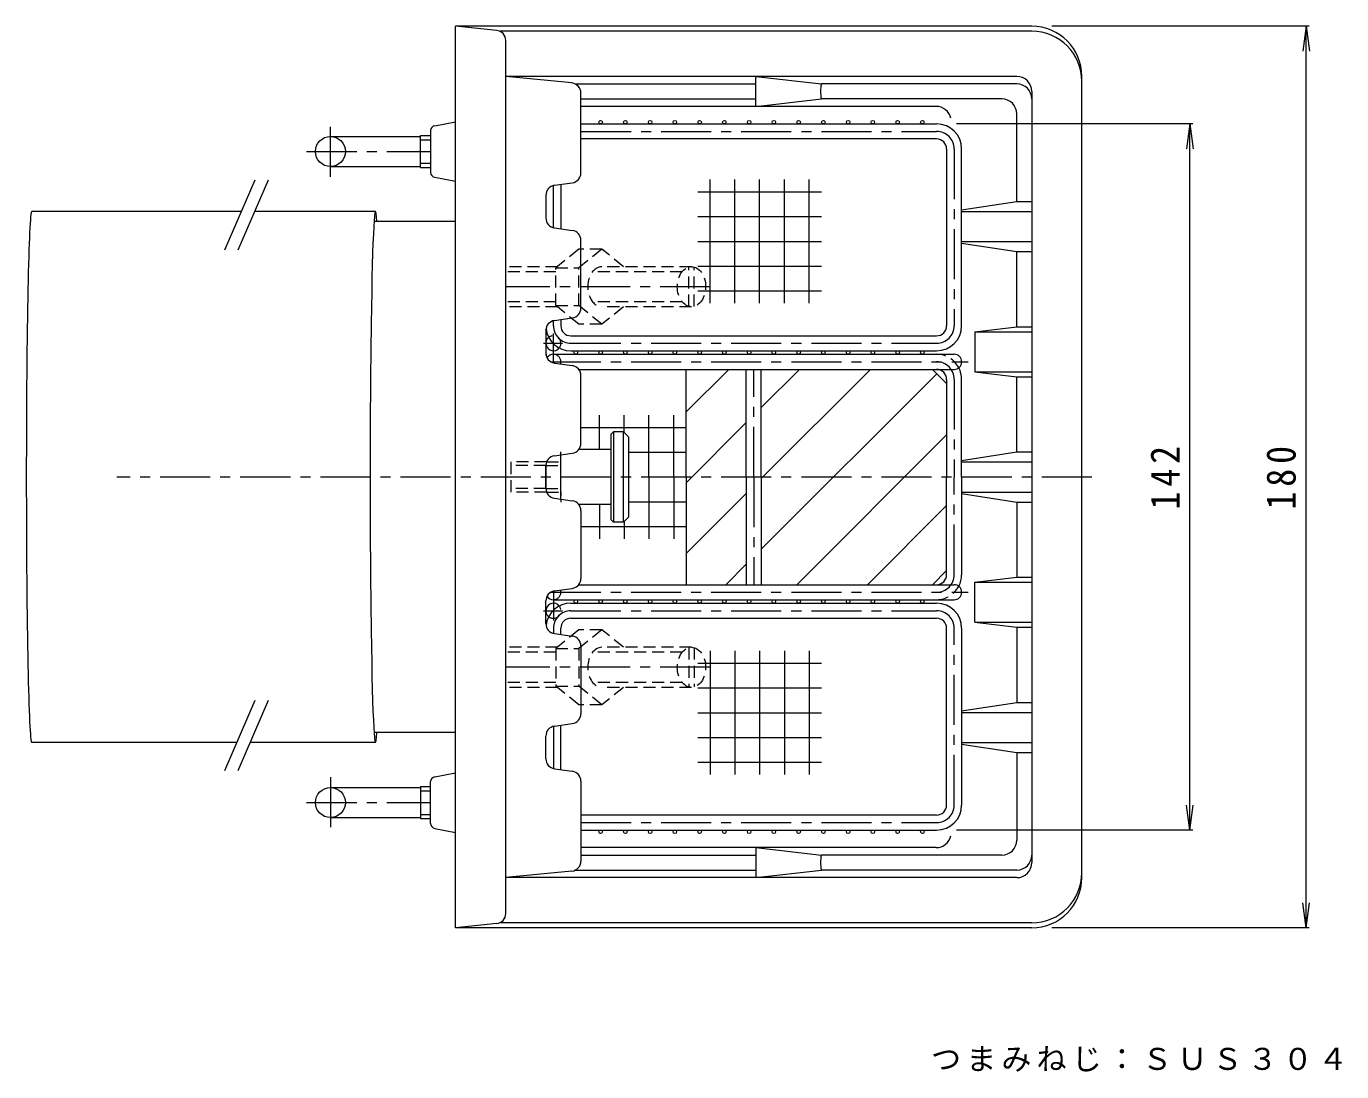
# Model space of a CAD drawing. Units: millimetres, scale not verified. Extents: x -209 to 358, y -275 to 261.
# Drawn here: x -122.8 to 139.8, y 52.3 to 261.1 of the extents above; entities that cross this region are included whole.
import ezdxf

# ---------------------------------------------------------------- set-up
doc = ezdxf.new("R2010")
doc.units = ezdxf.units.MM
doc.header["$LTSCALE"] = 2
doc.linetypes.add('CHAIN1', pattern=[8, 5, -1, 1, -1])
doc.linetypes.add('DASHED1', pattern=[1.8, 1.2, -0.6])
for name, color, linetype, lineweight in [('0-0_通り芯', 4, 'Continuous', 9), ('0-1_躯体', 2, 'Continuous', 9), ('0-2_仕上', 6, 'Continuous', 5), ('0-3_建具', 3, 'Continuous', 9), ('0-4_その他', 7, 'Continuous', 9), ('0-5_寸法', 7, 'Continuous', 9), ('0-6_ハッチ', 3, 'Continuous', 9), ('0-7', 3, 'Continuous', 9), ('0-A', 2, 'Continuous', 9), ('0-B', 4, 'Continuous', 9), ('0-C', 7, 'Continuous', 9)]:
    doc.layers.add(name, color=color, linetype=linetype, lineweight=lineweight)
doc.styles.add('ＭＳ ゴシック', font='')
doc.styles.get('ＭＳ ゴシック').set_extended_font_data('MS Gothic')

msp = doc.modelspace()

# ---------------------------------------------------------------- linework, layer by layer
at = {"layer": '0-0_通り芯'}
for p, q in [((-37.054, 81.097), (-37.054, 261.097)), ((77.946, 261.097), (-37.054, 261.097)), ((-28.855, 260.277), (-37.054, 261.097)), ((77.946, 260.097), (-28.203, 260.097)), ((-27.054, 83.907), (-27.054, 258.287)), ((87.946, 91.097), (87.946, 251.097)), ((-41.241, 241.252), (-37.054, 242.049)), ((-42.054, 240.269), (-42.054, 231.924)), ((-41.241, 230.942), (-37.054, 230.145)), ((-37.054, 222.097), (-53.341, 222.097)), ((-37.054, 120.097), (-53.341, 120.097)), ((-41.241, 111.252), (-37.054, 112.049)), ((-42.054, 101.924), (-42.054, 110.27)), ((-41.241, 100.942), (-37.054, 100.145)), ((-28.855, 81.917), (-37.054, 81.097)), ((77.946, 82.097), (-28.203, 82.097)), ((77.946, 81.097), (-37.054, 81.097))]:
    msp.add_line(p, q, dxfattribs=at)
at = {"layer": '0-0_通り芯', "linetype": 'CHAIN1'}
msp.add_line((89.947, 171.097), (-104.678, 171.097), dxfattribs=at)
at = {"layer": '0-0_通り芯'}
for centre, radius, start, end in [((-29.054, 258.287), 2, 0, 84.28885), ((77.946, 251.097), 10, 0, 90), ((77.946, 250.097), 10, 0, 90), ((-41.054, 240.269), 1, 100.78464, 180), ((-41.054, 231.924), 1, 180, 259.21536), ((-41.054, 110.27), 1, 100.78464, 180), ((-41.054, 101.924), 1, 180, 259.21536), ((77.946, 92.097), 10, 270, 0), ((77.946, 91.097), 10, 270, 0), ((-29.054, 83.907), 2, 275.71123, 0)]:
    msp.add_arc(centre, radius, start, end, dxfattribs=at)
at = {"layer": '0-1_躯体'}
for p, q in [((-13.855, 249.777), (-27.054, 251.097)), ((74.946, 251.097), (-27.054, 251.097)), ((-13.203, 249.597), (22.837, 249.597)), ((74.946, 249.597), (35.946, 249.597)), ((-12.054, 231.832), (-12.054, 247.787)), ((77.946, 248.097), (77.946, 94.097)), ((-12.054, 246.597), (22.837, 246.597)), ((58.837, 245.097), (-12.054, 245.097)), ((22.837, 245.097), (35.946, 246.597)), ((71.946, 246.597), (35.946, 246.597)), ((74.946, 226.097), (74.946, 243.597)), ((-17.337, 229.342), (-13.771, 229.852)), ((-19.054, 227.362), (-19.054, 222.831)), ((63.946, 224.419), (74.946, 226.097)), ((74.946, 226.097), (77.946, 226.097)), ((63.946, 224.097), (77.946, 224.097)), ((-17.337, 220.852), (-13.771, 220.342)), ((-12.054, 204.832), (-12.054, 218.362)), ((63.946, 218.097), (77.946, 218.097)), ((63.946, 217.775), (74.946, 216.097)), ((74.946, 216.097), (77.946, 216.097)), ((74.946, 201.097), (74.946, 216.097)), ((-17.337, 202.343), (-13.771, 202.852)), ((-16.054, 202.526), (-13.771, 202.852)), ((-19.054, 200.362), (-19.054, 195.832)), ((66.605, 200.097), (74.946, 201.097)), ((66.605, 200.097), (77.946, 200.097)), ((66.605, 200.097), (66.605, 192.097)), ((74.946, 201.097), (77.946, 201.097)), ((-17.337, 193.852), (-13.771, 193.342)), ((66.603, 192.097), (77.946, 192.097)), ((66.603, 192.097), (74.946, 191.097)), ((-12.054, 177.832), (-12.054, 191.363)), ((74.946, 191.097), (77.946, 191.097)), ((74.946, 176.097), (74.946, 191.097)), ((63.946, 174.419), (74.946, 176.097)), ((74.946, 176.097), (77.946, 176.097)), ((-19.054, 168.832), (-19.054, 173.363)), ((-19.054, 173.362), (-19.054, 168.832)), ((-17.337, 175.342), (-13.771, 175.852)), ((63.946, 174.097), (77.946, 174.097)), ((63.946, 168.097), (77.946, 168.097)), ((-17.337, 166.852), (-13.771, 166.342)), ((63.946, 167.775), (74.946, 166.097)), ((74.946, 166.097), (77.946, 166.097)), ((74.946, 166.097), (74.946, 151.097)), ((-12.054, 164.362), (-12.054, 150.832)), ((66.603, 150.097), (74.946, 151.097)), ((66.603, 150.097), (77.946, 150.097)), ((66.605, 142.097), (66.605, 150.097)), ((74.946, 151.097), (77.946, 151.097)), ((-17.337, 148.342), (-13.771, 148.852)), ((-19.054, 141.831), (-19.054, 146.362)), ((66.605, 142.097), (77.946, 142.097)), ((66.605, 142.097), (74.946, 141.097)), ((-17.337, 139.852), (-13.771, 139.342)), ((74.946, 141.097), (77.946, 141.097)), ((74.946, 141.097), (74.946, 126.097)), ((-12.054, 137.362), (-12.054, 123.831)), ((63.946, 124.419), (74.946, 126.097)), ((74.946, 126.097), (77.946, 126.097)), ((63.946, 124.097), (77.946, 124.097)), ((-17.337, 121.342), (-13.771, 121.852)), ((-19.054, 114.832), (-19.054, 119.362)), ((63.946, 118.097), (77.946, 118.097)), ((63.946, 117.775), (74.946, 116.097)), ((74.946, 116.097), (77.946, 116.097)), ((74.946, 116.097), (74.946, 98.597)), ((-17.337, 112.852), (-13.771, 112.342)), ((-12.054, 110.362), (-12.054, 94.407)), ((58.837, 97.097), (-12.054, 97.097)), ((-12.054, 95.597), (22.837, 95.597)), ((22.837, 97.097), (35.946, 95.597)), ((71.946, 95.597), (35.946, 95.597)), ((-13.855, 92.417), (-27.054, 91.097)), ((-13.203, 92.597), (22.837, 92.597)), ((74.946, 92.597), (35.946, 92.597)), ((74.946, 91.097), (-27.054, 91.097))]:
    msp.add_line(p, q, dxfattribs=at)
for points in [[(22.837, 245.097), (22.837, 251.097), (35.946, 249.597)], [(22.837, 97.097), (22.837, 91.097), (35.946, 92.597)]]:
    msp.add_lwpolyline(points, dxfattribs=at)
for centre, radius, start, end in [((-14.054, 247.787), 2, 0, 84.28955), ((42.007, 248.097), 6.244, 166.09993, 193.90007), ((74.946, 248.097), 3, 0, 90), ((74.946, 246.597), 3, 0, 90), ((58.837, 242.097), 3, 12.03984, 90), ((71.946, 243.597), 3, 0, 90), ((-14.054, 231.832), 2, 278.13071, 0), ((-17.054, 227.362), 2, 98.13071, 180), ((-17.054, 222.831), 2, 180, 261.86929), ((-14.054, 218.362), 2, 0, 81.86929), ((-14.054, 204.832), 2, 278.13071, 0), ((-17.054, 200.363), 2, 98.13071, 180), ((-17.054, 200.362), 2, 169.58673, 180), ((-17.054, 195.832), 2, 180, 207.84805), ((-17.054, 195.832), 2, 180, 261.86929), ((-14.054, 191.363), 2, 0, 81.86929), ((-14.054, 191.363), 2, 0, 38.11072), ((-14.054, 177.832), 2, 278.13071, 0), ((-17.054, 173.363), 2, 98.13071, 180), ((-17.054, 168.832), 2, 180, 261.86929), ((-14.054, 164.362), 2, 0, 81.86929), ((-14.054, 150.832), 2, 278.13071, 0), ((-17.054, 146.362), 2, 98.13071, 180), ((-17.054, 141.831), 2, 180, 261.86929), ((-14.054, 137.362), 2, 0, 81.86929), ((-14.054, 123.831), 2, 278.13071, 0), ((-17.054, 119.362), 2, 98.13071, 180), ((-17.054, 114.832), 2, 180, 261.86929), ((-14.054, 110.362), 2, 0, 81.86929), ((58.837, 100.097), 3, 270, 347.96396), ((71.946, 98.597), 3, 270, 0), ((42.007, 94.097), 6.244, 166.09993, 193.90007), ((74.946, 95.597), 3, 270, 0), ((-14.054, 94.407), 2, 275.71045, 0), ((74.946, 94.097), 3, 270, 0)]:
    msp.add_arc(centre, radius, start, end, dxfattribs=at)
at = {"layer": '0-2_仕上'}
for p, q in [((-12.054, 241.597), (58.946, 241.597)), ((58.946, 238.597), (-12.054, 238.597)), ((60.946, 236.597), (60.946, 201.297)), ((63.946, 201.297), (63.946, 236.597)), ((-16.054, 229.526), (-16.054, 220.668)), ((-16.054, 202.526), (-16.054, 201.297)), ((-14.054, 199.297), (58.946, 199.297)), ((-17.554, 195.597), (62.446, 195.597)), ((-14.054, 196.297), (58.946, 196.297)), ((-12.48, 192.597), (62.446, 192.597)), ((20.946, 171.097), (20.946, 192.597)), ((23.946, 171.097), (23.946, 192.597)), ((60.946, 190.597), (60.946, 171.097)), ((63.946, 171.097), (63.946, 190.597)), ((20.946, 171.097), (20.946, 149.597)), ((23.946, 171.097), (23.946, 149.597)), ((60.946, 151.597), (60.946, 171.097)), ((63.946, 171.097), (63.946, 151.597)), ((-12.48, 149.597), (62.446, 149.597)), ((-17.554, 146.597), (62.446, 146.597)), ((-14.054, 145.897), (58.946, 145.897)), ((-14.054, 142.897), (58.946, 142.897)), ((-16.054, 139.668), (-16.054, 140.897)), ((60.946, 105.597), (60.946, 140.897)), ((63.946, 140.897), (63.946, 105.597)), ((-16.054, 112.668), (-16.054, 121.526)), ((58.946, 103.597), (-12.054, 103.597)), ((-12.054, 100.597), (58.946, 100.597))]:
    msp.add_line(p, q, dxfattribs=at)
at = {"layer": '0-2_仕上', "linetype": 'CHAIN1'}
for p, q in [((-12.054, 240.097), (58.946, 240.097)), ((62.446, 236.597), (62.446, 201.297)), ((-17.554, 220.895), (-17.554, 229.299)), ((-17.554, 201.297), (-17.554, 202.299)), ((-17.554, 196.108), (-17.554, 199.762)), ((-19.519, 197.797), (-15.713, 197.797)), ((-14.054, 197.797), (58.946, 197.797)), ((-17.554, 193.895), (-17.554, 196.097)), ((-18.049, 194.097), (65.259, 194.097)), ((22.446, 171.097), (22.446, 192.597)), ((62.446, 190.597), (62.446, 171.097)), ((22.446, 171.097), (22.446, 149.597)), ((62.446, 151.597), (62.446, 171.097)), ((-18.049, 148.097), (65.259, 148.097)), ((-17.554, 148.299), (-17.554, 146.097)), ((-17.554, 146.086), (-17.554, 142.432)), ((-19.519, 144.397), (-15.713, 144.397)), ((-14.054, 144.397), (58.946, 144.397)), ((-17.554, 140.897), (-17.554, 139.895)), ((62.446, 105.597), (62.446, 140.897)), ((-17.554, 121.299), (-17.554, 112.895)), ((-12.054, 102.097), (58.946, 102.097))]:
    msp.add_line(p, q, dxfattribs=at)
at = {"layer": '0-2_仕上'}
for centre, radius, start, end in [((58.946, 236.597), 5, 0, 90), ((58.946, 236.597), 2, 0, 90), ((-14.054, 201.297), 5, 186.57838, 270), ((-14.054, 201.297), 2, 180, 270), ((58.946, 201.297), 2, 270, 0), ((58.946, 201.297), 5, 270, 0), ((-17.554, 197.797), 1.5, 128.23721, 321.76375), ((-17.554, 194.097), 1.5, 90, 147.74306), ((62.446, 194.097), 1.5, 270, 90), ((58.946, 190.597), 2, 0, 90), ((58.946, 190.597), 5, 0, 27.66805), ((58.946, 151.597), 2, 270, 0), ((58.946, 151.597), 5, 332.33195, 0), ((-17.554, 148.097), 1.5, 212.25694, 270), ((62.446, 148.097), 1.5, 270, 90), ((-17.554, 144.397), 1.5, 38.23625, 231.76279), ((-14.054, 140.897), 5, 90, 173.42162), ((58.946, 140.897), 5, 0, 90), ((-14.054, 140.897), 2, 90, 180), ((58.946, 140.897), 2, 0, 90), ((58.946, 105.597), 2, 270, 0), ((58.946, 105.597), 5, 270, 0)]:
    msp.add_arc(centre, radius, start, end, dxfattribs=at)
at = {"layer": '0-2_仕上', "linetype": 'CHAIN1'}
for centre, start, end in [((58.946, 236.597), 0, 90), ((-14.054, 201.297), 180, 270), ((58.946, 201.297), 270, 0), ((58.946, 190.597), 0, 90), ((58.946, 151.597), 270, 0), ((-14.054, 140.897), 90, 180), ((58.946, 140.897), 0, 90), ((58.946, 105.597), 270, 0)]:
    msp.add_arc(centre, 3.5, start, end, dxfattribs=at)
at = {"layer": '0-2_仕上', "linetype": 'DASHED1'}
for centre, radius, start, end in [((-17.554, 197.797), 1.5, 321.76375, 128.23721), ((-17.554, 194.097), 1.5, 0, 90), ((58.946, 190.597), 5, 27.66805, 90), ((-17.554, 194.097), 1.5, 343.73926, 0), ((-17.554, 148.097), 1.5, 270, 0), ((-17.554, 148.097), 1.5, 0, 16.26074), ((58.946, 151.597), 5, 270, 332.33195), ((-17.554, 144.397), 1.5, 231.76279, 38.23625)]:
    msp.add_arc(centre, radius, start, end, dxfattribs=at)
at = {"layer": '0-3_建具'}
for p, q in [((13.745, 205.808), (13.745, 230.508)), ((18.686, 205.808), (18.686, 230.508)), ((23.626, 205.808), (23.626, 230.508)), ((28.566, 205.808), (28.566, 230.508)), ((33.506, 205.808), (33.506, 230.508)), ((11.275, 228.038), (35.976, 228.038)), ((11.275, 223.098), (35.976, 223.098)), ((11.275, 218.157), (35.976, 218.157)), ((11.275, 213.218), (35.976, 213.218)), ((11.275, 208.278), (35.976, 208.278)), ((-8.344, 176.597), (-8.344, 183.447)), ((-3.404, 179.947), (-3.404, 183.447)), ((1.536, 171.097), (1.536, 183.447)), ((6.476, 171.097), (6.476, 183.447)), ((-12.054, 180.977), (8.946, 180.977)), ((-2.554, 176.037), (8.946, 176.037)), ((1.536, 171.097), (1.536, 158.747)), ((6.476, 171.097), (6.476, 158.747)), ((-8.344, 165.597), (-8.344, 158.747)), ((-2.554, 166.157), (8.946, 166.157)), ((-12.054, 161.217), (8.946, 161.217)), ((-3.404, 162.247), (-3.404, 158.747)), ((11.275, 133.916), (35.976, 133.916)), ((13.745, 136.386), (13.745, 111.686)), ((18.686, 136.386), (18.686, 111.686)), ((23.626, 136.386), (23.626, 111.686)), ((28.566, 136.386), (28.566, 111.686)), ((33.506, 136.386), (33.506, 111.686)), ((11.275, 128.977), (35.976, 128.977)), ((11.275, 124.037), (35.976, 124.037)), ((11.275, 119.096), (35.976, 119.096)), ((11.275, 114.156), (35.976, 114.156))]:
    msp.add_line(p, q, dxfattribs=at)
for centre in [(-8.114, 241.947), (-3.174, 241.947), (1.766, 241.947), (6.706, 241.947), (11.646, 241.947), (16.586, 241.947), (21.526, 241.947), (26.466, 241.947), (31.406, 241.947), (36.346, 241.947), (41.286, 241.947), (46.226, 241.947), (51.166, 241.947), (56.106, 241.947), (-13.054, 195.947), (-8.114, 195.947), (-3.174, 195.947), (1.766, 195.947), (6.706, 195.947), (11.646, 195.947), (16.586, 195.947), (21.526, 195.947), (26.466, 195.947), (31.406, 195.947), (36.346, 195.947), (41.286, 195.947), (46.226, 195.947), (51.166, 195.947), (56.106, 195.947), (-13.054, 146.247), (-8.114, 146.247), (-3.174, 146.247), (1.766, 146.247), (6.706, 146.247), (11.646, 146.247), (16.586, 146.247), (21.526, 146.247), (26.466, 146.247), (31.406, 146.247), (36.346, 146.247), (41.286, 146.247), (46.226, 146.247), (51.166, 146.247), (56.106, 146.247), (-8.114, 100.247), (-3.174, 100.247), (1.766, 100.247), (6.706, 100.247), (11.646, 100.247), (16.586, 100.247), (21.526, 100.247), (26.466, 100.247), (31.406, 100.247), (36.346, 100.247), (41.286, 100.247), (46.226, 100.247), (51.166, 100.247), (56.106, 100.247)]:
    msp.add_circle(centre, 0.35, dxfattribs=at)
at = {"layer": '0-4_その他'}
for p, q in [((133.302, 261.097), (81.946, 261.097)), ((132.702, 261.097), (132.049, 256.14)), ((132.702, 81.097), (132.702, 261.097)), ((132.702, 261.097), (133.355, 256.14)), ((110.069, 241.597), (62.946, 241.597)), ((109.469, 241.597), (108.816, 236.64)), ((109.469, 100.597), (109.469, 241.597)), ((109.469, 241.597), (110.121, 236.64)), ((109.469, 100.597), (108.816, 105.554)), ((109.469, 100.597), (110.121, 105.554)), ((110.069, 100.597), (62.946, 100.597)), ((132.702, 81.097), (132.049, 86.054)), ((132.702, 81.097), (133.355, 86.054)), ((133.302, 81.097), (81.946, 81.097))]:
    msp.add_line(p, q, dxfattribs=at)
at = {"layer": '0-6_ハッチ'}
for p, q in [((8.946, 171.097), (8.946, 192.597)), ((60.946, 189.768), (58.118, 192.597)), ((8.946, 171.097), (8.946, 149.597)), ((60.946, 152.426), (58.118, 149.597))]:
    msp.add_line(p, q, dxfattribs=at)
at = {"layer": '0-7', "color": 7}
for p, q in [((-77.116, 230.391), (-83.178, 216.371)), ((-74.463, 230.391), (-80.526, 216.371)), ((-77.116, 126.459), (-83.178, 112.439)), ((-74.463, 126.459), (-80.526, 112.439))]:
    msp.add_line(p, q, dxfattribs=at)
at = {"layer": '0-7'}
for p, q in [((-79.837, 224.097), (-121.678, 224.097)), ((-53.048, 224.097), (-77.185, 224.097)), ((-80.731, 118.097), (-121.678, 118.097)), ((-53.048, 118.097), (-78.079, 118.097))]:
    msp.add_line(p, q, dxfattribs=at)
for centre, start_param, end_param in [((-53.048, 171.097), 2.8659986, 6.5587793), ((-121.678, 171.097), 3.1415927, 6.2831853)]:
    msp.add_ellipse(centre, major_axis=(0, -53), ratio=0.0203, start_param=start_param, end_param=end_param, dxfattribs=at)
at = {"layer": '0-A', "linetype": 'CHAIN1'}
for p, q in [((-62.054, 231.035), (-62.054, 241.469)), ((-66.81, 236.097), (-42.054, 236.097)), ((13.769, 209.097), (-27.054, 209.097)), ((13.769, 133.097), (-27.054, 133.097)), ((-62.054, 111.158), (-62.054, 100.724)), ((-66.81, 106.097), (-42.054, 106.097))]:
    msp.add_line(p, q, dxfattribs=at)
at = {"layer": '0-A'}
for p, q in [((-62.054, 239.097), (-44.054, 239.097)), ((-44.054, 232.922), (-44.054, 239.272)), ((-44.054, 239.272), (-42.054, 239.272)), ((-44.054, 238.457), (-42.054, 238.457)), ((-44.054, 233.737), (-42.054, 233.737)), ((-62.054, 233.097), (-44.054, 233.097)), ((-44.054, 232.922), (-42.054, 232.922)), ((-6.054, 179.597), (-6.054, 162.597)), ((-3.554, 180.097), (-5.554, 180.097)), ((-2.554, 179.097), (-3.554, 180.097)), ((-3.554, 162.097), (-3.554, 180.097)), ((-2.554, 179.097), (-2.554, 163.097)), ((-6.054, 176.597), (-12.48, 176.597)), ((-6.054, 165.597), (-12.48, 165.597)), ((-2.554, 163.097), (-3.554, 162.097)), ((-5.554, 162.097), (-6.054, 162.597)), ((-3.554, 162.097), (-5.554, 162.097)), ((-62.054, 109.097), (-44.054, 109.097)), ((-44.054, 109.272), (-44.054, 102.922)), ((-44.054, 109.272), (-42.054, 109.272)), ((-44.054, 108.457), (-42.054, 108.457)), ((-62.054, 103.097), (-44.054, 103.097)), ((-44.054, 103.737), (-42.054, 103.737)), ((-44.054, 102.922), (-42.054, 102.922))]:
    msp.add_line(p, q, dxfattribs=at)
at = {"layer": '0-A', "linetype": 'DASHED1'}
for p, q in [((-7.852, 216.597), (-12.448, 212.844)), ((-3.565, 213.097), (-7.852, 216.597)), ((-16.734, 213.097), (-27.054, 213.097)), ((-17.044, 205.35), (-17.044, 212.844)), ((-17.044, 212.844), (-12.448, 212.844)), ((-12.448, 205.35), (-12.448, 212.844)), ((10.017, 213.097), (-7.852, 213.097)), ((9.487, 205.168), (9.487, 213.026)), ((10.547, 205.168), (10.547, 213.026)), ((-17.044, 212.097), (-27.054, 212.097)), ((8.146, 212.097), (-9.722, 212.097)), ((-17.044, 206.097), (-27.054, 206.097)), ((-16.734, 205.097), (-27.054, 205.097)), ((-17.044, 205.35), (-12.448, 205.35)), ((-7.852, 201.597), (-12.448, 205.35)), ((8.146, 206.097), (-9.722, 206.097)), ((10.017, 205.097), (-7.852, 205.097)), ((-3.565, 205.097), (-7.852, 201.597)), ((-16.054, 175.525), (-16.054, 176.097)), ((-26.054, 174.097), (-26.054, 168.097)), ((-18.914, 174.097), (-26.054, 174.097)), ((-19.054, 173.397), (-26.054, 173.397)), ((-19.054, 173.397), (-16.054, 173.397)), ((-18.914, 174.097), (-16.054, 174.097)), ((-19.054, 168.797), (-26.054, 168.797)), ((-18.914, 168.097), (-26.054, 168.097)), ((-19.054, 168.797), (-16.054, 168.797)), ((-18.914, 168.097), (-16.054, 168.097)), ((-16.054, 166.669), (-16.054, 166.097)), ((-7.852, 140.597), (-12.448, 136.844)), ((-3.565, 137.097), (-7.852, 140.597)), ((-16.734, 137.097), (-27.054, 137.097)), ((-17.044, 136.844), (-17.044, 129.35)), ((-17.044, 136.844), (-12.448, 136.844)), ((-12.448, 136.844), (-12.448, 129.35)), ((10.017, 137.097), (-7.852, 137.097)), ((9.487, 137.026), (9.487, 129.168)), ((10.547, 137.026), (10.547, 129.168)), ((-17.044, 136.097), (-27.054, 136.097)), ((8.146, 136.097), (-9.722, 136.097)), ((-17.044, 130.097), (-27.054, 130.097)), ((-16.734, 129.097), (-27.054, 129.097)), ((-17.044, 129.35), (-12.448, 129.35)), ((-7.852, 125.597), (-12.448, 129.35)), ((8.146, 130.097), (-9.722, 130.097)), ((10.017, 129.097), (-7.852, 129.097)), ((-3.565, 129.097), (-7.852, 125.597))]:
    msp.add_line(p, q, dxfattribs=at)
for points in [[(-7.852, 216.597), (-12.448, 216.597), (-17.044, 212.844)], [(-7.852, 201.597), (-12.448, 201.597), (-17.044, 205.35)], [(-7.852, 140.597), (-12.448, 140.597), (-17.044, 136.844)], [(-7.852, 125.597), (-12.448, 125.597), (-17.044, 129.35)]]:
    msp.add_lwpolyline(points, dxfattribs=at)
at = {"layer": '0-A'}
msp.add_lwpolyline([(-6.054, 179.597), (-5.554, 180.097), (-5.554, 162.097)], dxfattribs=at)
for centre in [(-62.054, 236.097), (-62.054, 106.097)]:
    msp.add_circle(centre, 3, dxfattribs=at)
at = {"layer": '0-A', "linetype": 'DASHED1'}
for centre, major_axis, start_param, end_param in [((-7.852, 209.097), (0, 4), 6.2831853, 9.424778), ((-7.852, 133.097), (0, -4), 3.1415927, 6.2831853)]:
    msp.add_ellipse(centre, major_axis=major_axis, ratio=0.7071, start_param=start_param, end_param=end_param, dxfattribs=at)
for centre, major_axis in [((10.017, 209.097), (0, 4)), ((10.017, 133.097), (0, -4))]:
    msp.add_ellipse(centre, major_axis=major_axis, ratio=0.7071, dxfattribs=at)
at = {"layer": '0-B'}
for p, q in [((-16.054, 166.668), (-16.054, 175.526)), ((-16.054, 174.086), (-16.054, 174.786)), ((-16.054, 168.108), (-16.054, 167.408))]:
    msp.add_line(p, q, dxfattribs=at)
at = {"layer": '0-C'}
for p, q in [((8.946, 184.099), (17.444, 192.597)), ((23.946, 170.815), (45.728, 192.597)), ((23.946, 184.957), (31.586, 192.597)), ((23.946, 156.673), (58.994, 191.721)), ((8.946, 169.957), (20.946, 181.957)), ((31.013, 149.597), (60.946, 179.531)), ((8.946, 155.815), (20.946, 167.815)), ((45.155, 149.597), (60.946, 165.389)), ((16.87, 149.597), (20.946, 153.673))]:
    msp.add_line(p, q, dxfattribs=at)

# ---------------------------------------------------------------- texts
at = {"layer": '0-4_その他', "color": 2, "char_height": 5.865, "attachment_point": 7, "rotation": 90, "style": 'ＭＳ ゴシック'}
for s, insert in [('\\T1.27;\\W0.9;142', (107.469, 164.597)), ('\\T1.27;\\W0.9;180', (130.702, 164.597))]:
    msp.add_mtext(s, dxfattribs=dict(at, insert=insert))
at = {"layer": '0-5_寸法', "insert": (57.831, 52.349), "char_height": 4.399, "attachment_point": 7, "style": 'ＭＳ ゴシック'}
msp.add_mtext('\\T1.17;つまみねじ：ＳＵＳ３０４', dxfattribs=at)

doc.saveas('drawing.dxf')
